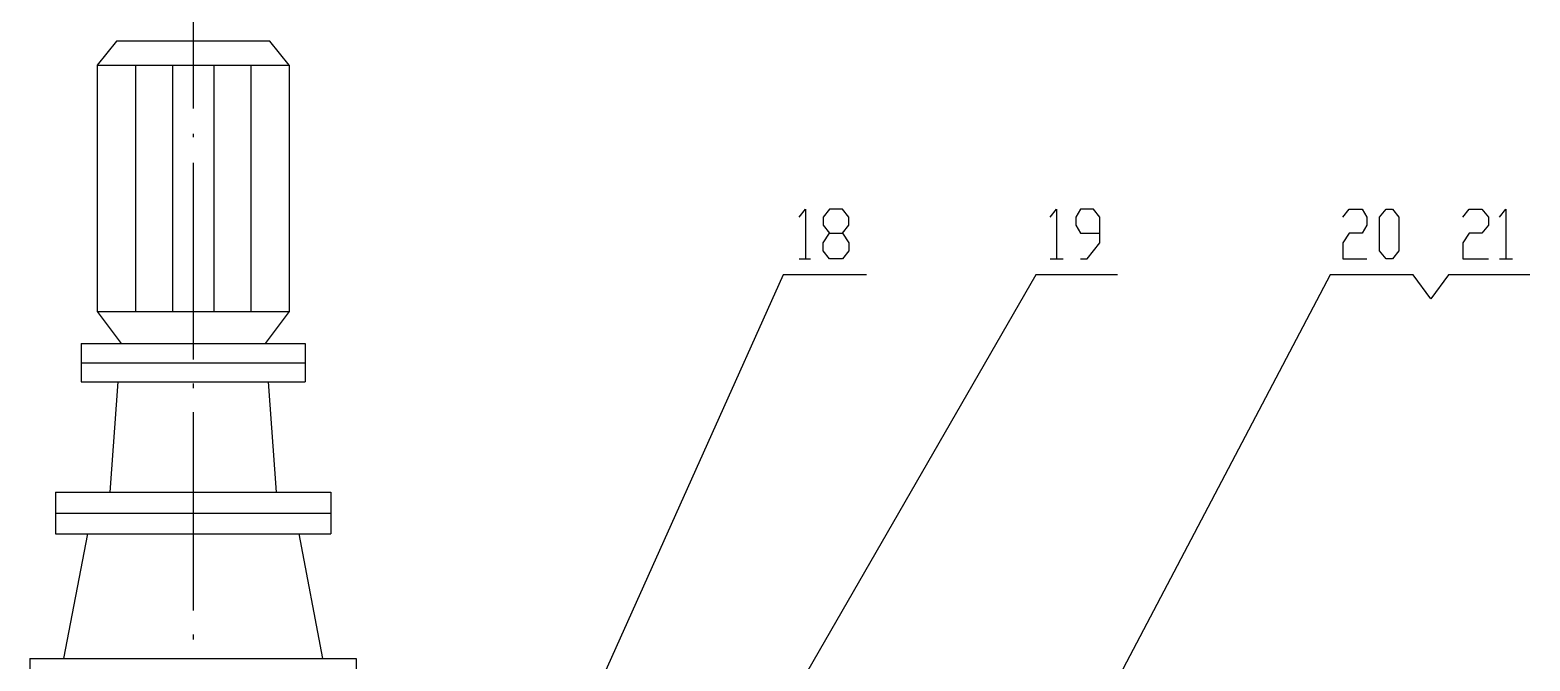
# Model space of a CAD drawing. Header units: millimetres. Extents: x -2210 to 6171, y -6737 to 5572.
# Drawn here: x 82 to 1907, y 3754 to 4522 of the extents above; entities that cross this region are included whole.
import ezdxf

# ---------------------------------------------------------------- set-up
doc = ezdxf.new("R2010")
doc.units = ezdxf.units.MM
doc.layers.add('1', color=7, linetype='Continuous')

msp = doc.modelspace()

# ---------------------------------------------------------------- linework, layer by layer
at = {"layer": '1', "color": 0, "lineweight": 25}
for points in [[(280.1, 4694.7), (280.1, 4426.2)], [(373.5, 4507.9), (186.8, 4507.9), (163.4, 4478.7)], [(396.9, 4478.7), (373.5, 4507.9)], [(163.4, 4478.7), (163.4, 4179.1)], [(163.4, 4478.7), (396.9, 4478.7)], [(210.1, 4478.7), (210.1, 4179.1)], [(254.9, 4478.7), (254.9, 4179.1)], [(305.4, 4478.7), (305.4, 4179.1)], [(350.2, 4478.7), (350.2, 4179.1)], [(396.9, 4478.7), (396.9, 4179.1)], [(280.1, 4395.1), (280.1, 4391.2)], [(280.1, 4360.1), (280.1, 4120.8)], [(1017.5, 4293.9), (1025.3, 4303.6), (1025.3, 4243.3)], [(1054.5, 4243.3), (1046.7, 4253.1), (1046.7, 4262.8), (1054.5, 4274.5), (1070, 4274.5), (1077.8, 4284.2), (1077.8, 4293.9), (1070, 4303.6), (1054.5, 4303.6), (1046.7, 4293.9), (1046.7, 4284.2), (1054.5, 4274.5)], [(1322.9, 4293.9), (1330.7, 4303.6), (1330.7, 4243.3)], [(1359.9, 4243.3), (1367.7, 4243.3), (1383.3, 4262.8), (1383.3, 4293.9), (1375.5, 4303.6), (1359.9, 4303.6), (1354.1, 4293.9), (1354.1, 4284.2), (1359.9, 4274.5), (1383.3, 4274.5)], [(1679, 4293.9), (1686.8, 4303.6), (1702.3, 4303.6), (1708.2, 4293.9), (1708.2, 4284.2), (1702.3, 4274.5), (1686.8, 4274.5), (1679, 4262.8), (1679, 4243.3), (1708.2, 4243.3)], [(1731.5, 4243.3), (1723.7, 4253.1), (1723.7, 4293.9), (1731.5, 4303.6), (1739.3, 4303.6), (1747.1, 4293.9), (1747.1, 4253.1), (1739.3, 4243.3), (1731.5, 4243.3)], [(1824.9, 4293.9), (1832.7, 4303.6), (1848.2, 4303.6), (1856, 4293.9), (1856, 4284.2), (1848.2, 4274.5), (1832.7, 4274.5), (1824.9, 4262.8), (1824.9, 4243.3), (1856, 4243.3)], [(1869.6, 4293.9), (1877.4, 4303.6), (1877.4, 4243.3)], [(1070, 4274.5), (1077.8, 4262.8), (1077.8, 4253.1), (1070, 4243.3), (1054.5, 4243.3)], [(1017.5, 4243.3), (1031.1, 4243.3)], [(1322.9, 4243.3), (1338.5, 4243.3)], [(1869.6, 4243.3), (1885.2, 4243.3)], [(998, 4223.9), (426.1, 2949.6)], [(1305.4, 4223.9), (562.2, 2934)], [(1099.2, 4223.9), (998, 4223.9)], [(1663.4, 4223.9), (1031.1, 3021.5)], [(1404.7, 4223.9), (1305.4, 4223.9)], [(1764.6, 4223.9), (1663.4, 4223.9)], [(1807.4, 4223.9), (1786, 4194.7), (1764.6, 4223.9)], [(1906.6, 4223.9), (1807.4, 4223.9)], [(163.4, 4179.1), (396.9, 4179.1)], [(163.4, 4179.1), (192.6, 4140.2)], [(396.9, 4179.1), (367.7, 4140.2)], [(144, 4140.2), (416.3, 4140.2)], [(144, 4140.2), (144, 4093.5)], [(416.3, 4140.2), (416.3, 4093.5)], [(144, 4116.9), (416.3, 4116.9)], [(144, 4093.5), (416.3, 4093.5)], [(188.7, 4093.5), (179, 3959.3)], [(280.1, 4091.6), (280.1, 4085.8)], [(371.6, 4093.5), (381.3, 3959.3)], [(280.1, 4056.6), (280.1, 3815.3)], [(112.8, 3959.3), (447.5, 3959.3)], [(112.8, 3959.3), (112.8, 3908.7)], [(447.5, 3959.3), (447.5, 3908.7)], [(112.8, 3934), (447.5, 3934)], [(112.8, 3908.7), (447.5, 3908.7)], [(151.7, 3908.7), (122.6, 3757)], [(408.6, 3908.7), (437.7, 3757)], [(280.1, 3786.1), (280.1, 3780.3)], [(81.7, 3757), (478.6, 3757)], [(81.7, 3757), (81.7, 3696.6)], [(478.6, 3757), (478.6, 3696.6)]]:
    msp.add_lwpolyline(points, dxfattribs=at)

doc.saveas('drawing.dxf')
